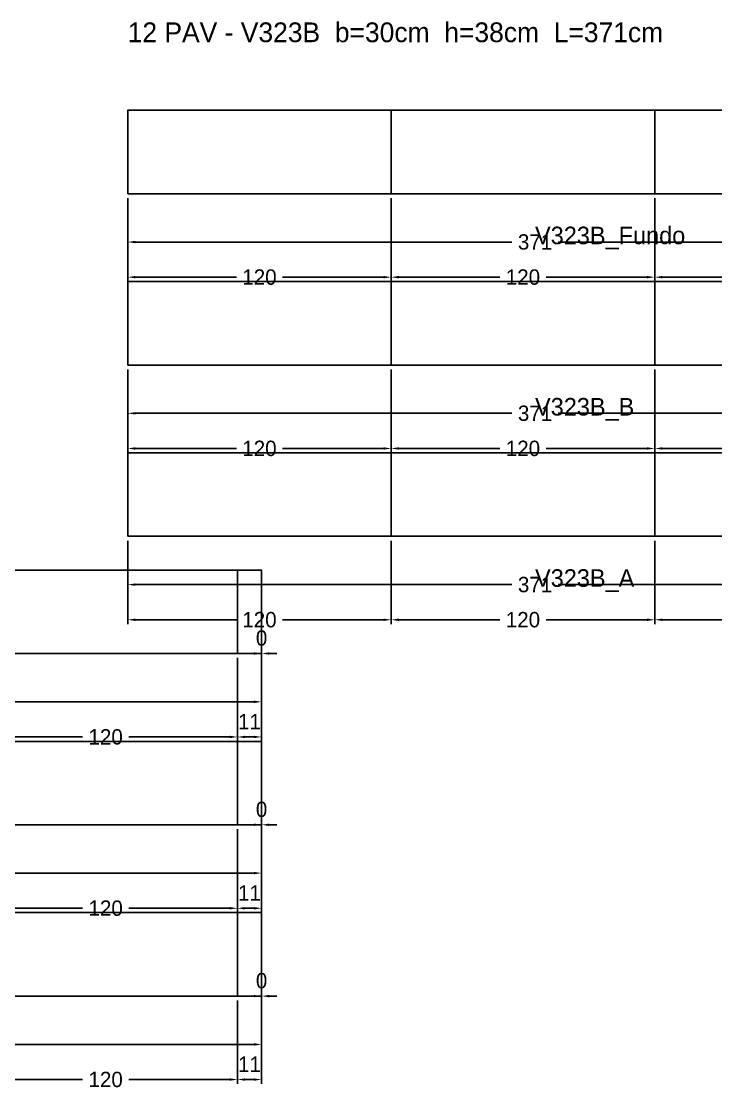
# Model space of a CAD drawing. Header units: metres. Extents: x 180 to 6304, y -9808 to 1664.
# Drawn here: x 2965.7 to 3281.9, y 437.2 to 923.6 of the extents above; entities that cross this region are included whole.
import ezdxf

# ---------------------------------------------------------------- set-up
doc = ezdxf.new("R2010")
doc.units = ezdxf.units.M
doc.layers.add('COTA', color=3, linetype='Continuous')
doc.dimstyles.new('COTA_VIG', dxfattribs={"dimtxt": 7, "dimasz": 3.5, "dimexe": 2, "dimexo": 2, "dimgap": 1.5, "dimtad": 1, "dimdec": 1, "dimcen": 2.5, "dimclrd": 3, "dimclre": 3, "dimclrt": 3, "dimazin": 3, "dimtfac": 1, "dimtmove": 0, "dimatfit": 3})

# ---------------------------------------------------------------- blocks, each defined once
blk = doc.blocks.new('_CLOSEDFILLED')
at = {"color": 0, "linetype": 'BYBLOCK'}
blk.add_solid([(-1, 0.16), (0, 0), (-1, -0.16)], dxfattribs=at)
blk = doc.blocks.new('*D187')
at = {"color": 3}
for p, q in [((2704.11, 477.81), (2704.11, 455.81)), ((3075.11, 477.81), (3075.11, 455.81)), ((2707.61, 457.81), (2879.11, 457.81)), ((2900.11, 457.81), (3071.61, 457.81))]:
    blk.add_line(p, q, dxfattribs=at)
at = {"layer": 'Defpoints'}
for p in [(2704.11, 479.81), (3075.11, 479.81), (2704.11, 457.81)]:
    blk.add_point(p, dxfattribs=at)
at = {"layer": 'COTA', "color": 3, "xscale": 3.5, "yscale": 3.5, "rotation": 180}
blk.add_blockref('_CLOSEDFILLED', (2704.11, 457.81), dxfattribs=at)
at = {"layer": 'COTA', "color": 3, "xscale": 3.5, "yscale": 3.5}
blk.add_blockref('_CLOSEDFILLED', (3075.11, 457.81), dxfattribs=at)
at = {"layer": 'COTA', "color": 3, "insert": (2889.61, 457.81), "char_height": 7, "attachment_point": 5}
blk.add_mtext('371', dxfattribs=at)
blk = doc.blocks.new('*D190')
at = {"color": 3}
for p, q in [((2944.11, 477.81), (2944.11, 439.81)), ((3064.11, 477.81), (3064.11, 439.81)), ((2947.61, 441.81), (2993.61, 441.81)), ((3014.61, 441.81), (3060.61, 441.81))]:
    blk.add_line(p, q, dxfattribs=at)
at = {"layer": 'Defpoints'}
for p in [(2944.11, 479.81), (3064.11, 479.81), (2944.11, 441.81)]:
    blk.add_point(p, dxfattribs=at)
at = {"layer": 'COTA', "color": 3, "xscale": 3.5, "yscale": 3.5, "rotation": 180}
blk.add_blockref('_CLOSEDFILLED', (2944.11, 441.81), dxfattribs=at)
at = {"layer": 'COTA', "color": 3, "xscale": 3.5, "yscale": 3.5}
blk.add_blockref('_CLOSEDFILLED', (3064.11, 441.81), dxfattribs=at)
at = {"layer": 'COTA', "color": 3, "insert": (3004.11, 441.81), "char_height": 7, "attachment_point": 5}
blk.add_mtext('120', dxfattribs=at)
blk = doc.blocks.new('*D193')
at = {"color": 3}
for p, q in [((2704.11, 555.81), (2704.11, 533.81)), ((3075.11, 555.81), (3075.11, 533.81)), ((2707.61, 535.81), (2879.11, 535.81)), ((2900.11, 535.81), (3071.61, 535.81))]:
    blk.add_line(p, q, dxfattribs=at)
at = {"layer": 'Defpoints'}
for p in [(2704.11, 557.81), (3075.11, 557.81), (2704.11, 535.81)]:
    blk.add_point(p, dxfattribs=at)
at = {"layer": 'COTA', "color": 3, "xscale": 3.5, "yscale": 3.5, "rotation": 180}
blk.add_blockref('_CLOSEDFILLED', (2704.11, 535.81), dxfattribs=at)
at = {"layer": 'COTA', "color": 3, "xscale": 3.5, "yscale": 3.5}
blk.add_blockref('_CLOSEDFILLED', (3075.11, 535.81), dxfattribs=at)
at = {"layer": 'COTA', "color": 3, "insert": (2889.61, 535.81), "char_height": 7, "attachment_point": 5}
blk.add_mtext('371', dxfattribs=at)
blk = doc.blocks.new('*D196')
at = {"color": 3}
for p, q in [((2944.11, 555.81), (2944.11, 517.81)), ((3064.11, 555.81), (3064.11, 517.81)), ((2947.61, 519.81), (2993.61, 519.81)), ((3014.61, 519.81), (3060.61, 519.81))]:
    blk.add_line(p, q, dxfattribs=at)
at = {"layer": 'Defpoints'}
for p in [(2944.11, 557.81), (3064.11, 557.81), (2944.11, 519.81)]:
    blk.add_point(p, dxfattribs=at)
at = {"layer": 'COTA', "color": 3, "xscale": 3.5, "yscale": 3.5, "rotation": 180}
blk.add_blockref('_CLOSEDFILLED', (2944.11, 519.81), dxfattribs=at)
at = {"layer": 'COTA', "color": 3, "xscale": 3.5, "yscale": 3.5}
blk.add_blockref('_CLOSEDFILLED', (3064.11, 519.81), dxfattribs=at)
at = {"layer": 'COTA', "color": 3, "insert": (3004.11, 519.81), "char_height": 7, "attachment_point": 5}
blk.add_mtext('120', dxfattribs=at)
blk = doc.blocks.new('*D199')
at = {"color": 3}
for p, q in [((2704.11, 633.81), (2704.11, 611.81)), ((3075.11, 633.81), (3075.11, 611.81)), ((2707.61, 613.81), (2879.11, 613.81)), ((2900.11, 613.81), (3071.61, 613.81))]:
    blk.add_line(p, q, dxfattribs=at)
at = {"layer": 'Defpoints'}
for p in [(2704.11, 635.81), (3075.11, 635.81), (2704.11, 613.81)]:
    blk.add_point(p, dxfattribs=at)
at = {"layer": 'COTA', "color": 3, "xscale": 3.5, "yscale": 3.5, "rotation": 180}
blk.add_blockref('_CLOSEDFILLED', (2704.11, 613.81), dxfattribs=at)
at = {"layer": 'COTA', "color": 3, "xscale": 3.5, "yscale": 3.5}
blk.add_blockref('_CLOSEDFILLED', (3075.11, 613.81), dxfattribs=at)
at = {"layer": 'COTA', "color": 3, "insert": (2889.61, 613.81), "char_height": 7, "attachment_point": 5}
blk.add_mtext('371', dxfattribs=at)
blk = doc.blocks.new('*D202')
at = {"color": 3}
for p, q in [((2944.11, 633.81), (2944.11, 595.81)), ((3064.11, 633.81), (3064.11, 595.81)), ((2947.61, 597.81), (2993.61, 597.81)), ((3014.61, 597.81), (3060.61, 597.81))]:
    blk.add_line(p, q, dxfattribs=at)
at = {"layer": 'Defpoints'}
for p in [(2944.11, 635.81), (3064.11, 635.81), (2944.11, 597.81)]:
    blk.add_point(p, dxfattribs=at)
at = {"layer": 'COTA', "color": 3, "xscale": 3.5, "yscale": 3.5, "rotation": 180}
blk.add_blockref('_CLOSEDFILLED', (2944.11, 597.81), dxfattribs=at)
at = {"layer": 'COTA', "color": 3, "xscale": 3.5, "yscale": 3.5}
blk.add_blockref('_CLOSEDFILLED', (3064.11, 597.81), dxfattribs=at)
at = {"layer": 'COTA', "color": 3, "insert": (3004.11, 597.81), "char_height": 7, "attachment_point": 5}
blk.add_mtext('120', dxfattribs=at)
blk = doc.blocks.new('*D229')
at = {"color": 3}
for p, q in [((3014.14, 687.17), (3014.14, 665.17)), ((3385.14, 687.17), (3385.14, 665.17)), ((3017.64, 667.17), (3189.14, 667.17)), ((3210.14, 667.17), (3381.64, 667.17))]:
    blk.add_line(p, q, dxfattribs=at)
at = {"layer": 'Defpoints'}
for p in [(3014.14, 689.17), (3385.14, 689.17), (3014.14, 667.17)]:
    blk.add_point(p, dxfattribs=at)
at = {"layer": 'COTA', "color": 3, "xscale": 3.5, "yscale": 3.5, "rotation": 180}
blk.add_blockref('_CLOSEDFILLED', (3014.14, 667.17), dxfattribs=at)
at = {"layer": 'COTA', "color": 3, "xscale": 3.5, "yscale": 3.5}
blk.add_blockref('_CLOSEDFILLED', (3385.14, 667.17), dxfattribs=at)
at = {"layer": 'COTA', "color": 3, "insert": (3199.64, 667.17), "char_height": 7, "attachment_point": 5}
blk.add_mtext('371', dxfattribs=at)
blk = doc.blocks.new('*D230')
at = {"color": 3}
for p, q in [((3014.14, 687.17), (3014.14, 649.17)), ((3134.14, 687.17), (3134.14, 649.17)), ((3017.64, 651.17), (3063.64, 651.17)), ((3084.64, 651.17), (3130.64, 651.17))]:
    blk.add_line(p, q, dxfattribs=at)
at = {"layer": 'Defpoints'}
for p in [(3014.14, 689.17), (3134.14, 689.17), (3014.14, 651.17)]:
    blk.add_point(p, dxfattribs=at)
at = {"layer": 'COTA', "color": 3, "xscale": 3.5, "yscale": 3.5, "rotation": 180}
blk.add_blockref('_CLOSEDFILLED', (3014.14, 651.17), dxfattribs=at)
at = {"layer": 'COTA', "color": 3, "xscale": 3.5, "yscale": 3.5}
blk.add_blockref('_CLOSEDFILLED', (3134.14, 651.17), dxfattribs=at)
at = {"layer": 'COTA', "color": 3, "insert": (3074.14, 651.17), "char_height": 7, "attachment_point": 5}
blk.add_mtext('120', dxfattribs=at)
blk = doc.blocks.new('*D231')
at = {"color": 3}
for p, q in [((3134.14, 687.17), (3134.14, 649.17)), ((3254.14, 687.17), (3254.14, 649.17)), ((3137.64, 651.17), (3183.64, 651.17)), ((3204.64, 651.17), (3250.64, 651.17))]:
    blk.add_line(p, q, dxfattribs=at)
at = {"layer": 'Defpoints'}
for p in [(3134.14, 689.17), (3254.14, 689.17), (3134.14, 651.17)]:
    blk.add_point(p, dxfattribs=at)
at = {"layer": 'COTA', "color": 3, "xscale": 3.5, "yscale": 3.5, "rotation": 180}
blk.add_blockref('_CLOSEDFILLED', (3134.14, 651.17), dxfattribs=at)
at = {"layer": 'COTA', "color": 3, "xscale": 3.5, "yscale": 3.5}
blk.add_blockref('_CLOSEDFILLED', (3254.14, 651.17), dxfattribs=at)
at = {"layer": 'COTA', "color": 3, "insert": (3194.14, 651.17), "char_height": 7, "attachment_point": 5}
blk.add_mtext('120', dxfattribs=at)
blk = doc.blocks.new('*D232')
at = {"color": 3}
for p, q in [((3254.14, 687.17), (3254.14, 649.17)), ((3374.14, 687.17), (3374.14, 649.17)), ((3257.64, 651.17), (3303.64, 651.17)), ((3324.64, 651.17), (3370.64, 651.17))]:
    blk.add_line(p, q, dxfattribs=at)
at = {"layer": 'Defpoints'}
for p in [(3254.14, 689.17), (3374.14, 689.17), (3254.14, 651.17)]:
    blk.add_point(p, dxfattribs=at)
at = {"layer": 'COTA', "color": 3, "xscale": 3.5, "yscale": 3.5, "rotation": 180}
blk.add_blockref('_CLOSEDFILLED', (3254.14, 651.17), dxfattribs=at)
at = {"layer": 'COTA', "color": 3, "xscale": 3.5, "yscale": 3.5}
blk.add_blockref('_CLOSEDFILLED', (3374.14, 651.17), dxfattribs=at)
at = {"layer": 'COTA', "color": 3, "insert": (3314.14, 651.17), "char_height": 7, "attachment_point": 5}
blk.add_mtext('120', dxfattribs=at)
blk = doc.blocks.new('*D235')
at = {"color": 3}
for p, q in [((3014.14, 765.17), (3014.14, 743.17)), ((3385.14, 765.17), (3385.14, 743.17)), ((3017.64, 745.17), (3189.14, 745.17)), ((3210.14, 745.17), (3381.64, 745.17))]:
    blk.add_line(p, q, dxfattribs=at)
at = {"layer": 'Defpoints'}
for p in [(3014.14, 767.17), (3385.14, 767.17), (3014.14, 745.17)]:
    blk.add_point(p, dxfattribs=at)
at = {"layer": 'COTA', "color": 3, "xscale": 3.5, "yscale": 3.5, "rotation": 180}
blk.add_blockref('_CLOSEDFILLED', (3014.14, 745.17), dxfattribs=at)
at = {"layer": 'COTA', "color": 3, "xscale": 3.5, "yscale": 3.5}
blk.add_blockref('_CLOSEDFILLED', (3385.14, 745.17), dxfattribs=at)
at = {"layer": 'COTA', "color": 3, "insert": (3199.64, 745.17), "char_height": 7, "attachment_point": 5}
blk.add_mtext('371', dxfattribs=at)
blk = doc.blocks.new('*D236')
at = {"color": 3}
for p, q in [((3014.14, 765.17), (3014.14, 727.17)), ((3134.14, 765.17), (3134.14, 727.17)), ((3017.64, 729.17), (3063.64, 729.17)), ((3084.64, 729.17), (3130.64, 729.17))]:
    blk.add_line(p, q, dxfattribs=at)
at = {"layer": 'Defpoints'}
for p in [(3014.14, 767.17), (3134.14, 767.17), (3014.14, 729.17)]:
    blk.add_point(p, dxfattribs=at)
at = {"layer": 'COTA', "color": 3, "xscale": 3.5, "yscale": 3.5, "rotation": 180}
blk.add_blockref('_CLOSEDFILLED', (3014.14, 729.17), dxfattribs=at)
at = {"layer": 'COTA', "color": 3, "xscale": 3.5, "yscale": 3.5}
blk.add_blockref('_CLOSEDFILLED', (3134.14, 729.17), dxfattribs=at)
at = {"layer": 'COTA', "color": 3, "insert": (3074.14, 729.17), "char_height": 7, "attachment_point": 5}
blk.add_mtext('120', dxfattribs=at)
blk = doc.blocks.new('*D237')
at = {"color": 3}
for p, q in [((3134.14, 765.17), (3134.14, 727.17)), ((3254.14, 765.17), (3254.14, 727.17)), ((3137.64, 729.17), (3183.64, 729.17)), ((3204.64, 729.17), (3250.64, 729.17))]:
    blk.add_line(p, q, dxfattribs=at)
at = {"layer": 'Defpoints'}
for p in [(3134.14, 767.17), (3254.14, 767.17), (3134.14, 729.17)]:
    blk.add_point(p, dxfattribs=at)
at = {"layer": 'COTA', "color": 3, "xscale": 3.5, "yscale": 3.5, "rotation": 180}
blk.add_blockref('_CLOSEDFILLED', (3134.14, 729.17), dxfattribs=at)
at = {"layer": 'COTA', "color": 3, "xscale": 3.5, "yscale": 3.5}
blk.add_blockref('_CLOSEDFILLED', (3254.14, 729.17), dxfattribs=at)
at = {"layer": 'COTA', "color": 3, "insert": (3194.14, 729.17), "char_height": 7, "attachment_point": 5}
blk.add_mtext('120', dxfattribs=at)
blk = doc.blocks.new('*D238')
at = {"color": 3}
for p, q in [((3254.14, 765.17), (3254.14, 727.17)), ((3374.14, 765.17), (3374.14, 727.17)), ((3257.64, 729.17), (3303.64, 729.17)), ((3324.64, 729.17), (3370.64, 729.17))]:
    blk.add_line(p, q, dxfattribs=at)
at = {"layer": 'Defpoints'}
for p in [(3254.14, 767.17), (3374.14, 767.17), (3254.14, 729.17)]:
    blk.add_point(p, dxfattribs=at)
at = {"layer": 'COTA', "color": 3, "xscale": 3.5, "yscale": 3.5, "rotation": 180}
blk.add_blockref('_CLOSEDFILLED', (3254.14, 729.17), dxfattribs=at)
at = {"layer": 'COTA', "color": 3, "xscale": 3.5, "yscale": 3.5}
blk.add_blockref('_CLOSEDFILLED', (3374.14, 729.17), dxfattribs=at)
at = {"layer": 'COTA', "color": 3, "insert": (3314.14, 729.17), "char_height": 7, "attachment_point": 5}
blk.add_mtext('120', dxfattribs=at)
blk = doc.blocks.new('*D241')
at = {"color": 3}
for p, q in [((3014.14, 843.17), (3014.14, 821.17)), ((3385.14, 843.17), (3385.14, 821.17)), ((3017.64, 823.17), (3189.14, 823.17)), ((3210.14, 823.17), (3381.64, 823.17))]:
    blk.add_line(p, q, dxfattribs=at)
at = {"layer": 'Defpoints'}
for p in [(3014.14, 845.17), (3385.14, 845.17), (3014.14, 823.17)]:
    blk.add_point(p, dxfattribs=at)
at = {"layer": 'COTA', "color": 3, "xscale": 3.5, "yscale": 3.5, "rotation": 180}
blk.add_blockref('_CLOSEDFILLED', (3014.14, 823.17), dxfattribs=at)
at = {"layer": 'COTA', "color": 3, "xscale": 3.5, "yscale": 3.5}
blk.add_blockref('_CLOSEDFILLED', (3385.14, 823.17), dxfattribs=at)
at = {"layer": 'COTA', "color": 3, "insert": (3199.64, 823.17), "char_height": 7, "attachment_point": 5}
blk.add_mtext('371', dxfattribs=at)
blk = doc.blocks.new('*D242')
at = {"color": 3}
for p, q in [((3014.14, 843.17), (3014.14, 805.17)), ((3134.14, 843.17), (3134.14, 805.17)), ((3017.64, 807.17), (3063.64, 807.17)), ((3084.64, 807.17), (3130.64, 807.17))]:
    blk.add_line(p, q, dxfattribs=at)
at = {"layer": 'Defpoints'}
for p in [(3014.14, 845.17), (3134.14, 845.17), (3014.14, 807.17)]:
    blk.add_point(p, dxfattribs=at)
at = {"layer": 'COTA', "color": 3, "xscale": 3.5, "yscale": 3.5, "rotation": 180}
blk.add_blockref('_CLOSEDFILLED', (3014.14, 807.17), dxfattribs=at)
at = {"layer": 'COTA', "color": 3, "xscale": 3.5, "yscale": 3.5}
blk.add_blockref('_CLOSEDFILLED', (3134.14, 807.17), dxfattribs=at)
at = {"layer": 'COTA', "color": 3, "insert": (3074.14, 807.17), "char_height": 7, "attachment_point": 5}
blk.add_mtext('120', dxfattribs=at)
blk = doc.blocks.new('*D243')
at = {"color": 3}
for p, q in [((3134.14, 843.17), (3134.14, 805.17)), ((3254.14, 843.17), (3254.14, 805.17)), ((3137.64, 807.17), (3183.64, 807.17)), ((3204.64, 807.17), (3250.64, 807.17))]:
    blk.add_line(p, q, dxfattribs=at)
at = {"layer": 'Defpoints'}
for p in [(3134.14, 845.17), (3254.14, 845.17), (3134.14, 807.17)]:
    blk.add_point(p, dxfattribs=at)
at = {"layer": 'COTA', "color": 3, "xscale": 3.5, "yscale": 3.5, "rotation": 180}
blk.add_blockref('_CLOSEDFILLED', (3134.14, 807.17), dxfattribs=at)
at = {"layer": 'COTA', "color": 3, "xscale": 3.5, "yscale": 3.5}
blk.add_blockref('_CLOSEDFILLED', (3254.14, 807.17), dxfattribs=at)
at = {"layer": 'COTA', "color": 3, "insert": (3194.14, 807.17), "char_height": 7, "attachment_point": 5}
blk.add_mtext('120', dxfattribs=at)
blk = doc.blocks.new('*D244')
at = {"color": 3}
for p, q in [((3254.14, 843.17), (3254.14, 805.17)), ((3374.14, 843.17), (3374.14, 805.17)), ((3257.64, 807.17), (3303.64, 807.17)), ((3324.64, 807.17), (3370.64, 807.17))]:
    blk.add_line(p, q, dxfattribs=at)
at = {"layer": 'Defpoints'}
for p in [(3254.14, 845.17), (3374.14, 845.17), (3254.14, 807.17)]:
    blk.add_point(p, dxfattribs=at)
at = {"layer": 'COTA', "color": 3, "xscale": 3.5, "yscale": 3.5, "rotation": 180}
blk.add_blockref('_CLOSEDFILLED', (3254.14, 807.17), dxfattribs=at)
at = {"layer": 'COTA', "color": 3, "xscale": 3.5, "yscale": 3.5}
blk.add_blockref('_CLOSEDFILLED', (3374.14, 807.17), dxfattribs=at)
at = {"layer": 'COTA', "color": 3, "insert": (3314.14, 807.17), "char_height": 7, "attachment_point": 5}
blk.add_mtext('120', dxfattribs=at)

msp = doc.modelspace()

# ---------------------------------------------------------------- linework, layer by layer
at = {"layer": 'Paineis'}
for points in [[(3014.14, 845.17), (3134.14, 845.17), (3134.14, 883.17), (3014.14, 883.17)], [(3134.14, 845.17), (3254.14, 845.17), (3254.14, 883.17), (3134.14, 883.17)], [(3254.14, 845.17), (3374.14, 845.17), (3374.14, 883.17), (3254.14, 883.17)], [(3014.14, 767.17), (3134.14, 767.17), (3134.14, 805.17), (3014.14, 805.17)], [(3134.14, 767.17), (3254.14, 767.17), (3254.14, 805.17), (3134.14, 805.17)], [(3254.14, 767.17), (3374.14, 767.17), (3374.14, 805.17), (3254.14, 805.17)], [(3014.14, 689.17), (3134.14, 689.17), (3134.14, 727.17), (3014.14, 727.17)], [(3134.14, 689.17), (3254.14, 689.17), (3254.14, 727.17), (3134.14, 727.17)], [(3254.14, 689.17), (3374.14, 689.17), (3374.14, 727.17), (3254.14, 727.17)], [(2944.11, 635.81), (3064.11, 635.81), (3064.11, 673.81), (2944.11, 673.81)], [(3064.11, 635.81), (3075.11, 635.81), (3075.11, 673.81), (3064.11, 673.81)], [(2944.11, 557.81), (3064.11, 557.81), (3064.11, 595.81), (2944.11, 595.81)], [(3064.11, 557.81), (3075.11, 557.81), (3075.11, 595.81), (3064.11, 595.81)], [(2944.11, 479.81), (3064.11, 479.81), (3064.11, 517.81), (2944.11, 517.81)], [(3064.11, 479.81), (3075.11, 479.81), (3075.11, 517.81), (3064.11, 517.81)]]:
    msp.add_lwpolyline(points, close=True, dxfattribs=at)

# ---------------------------------------------------------------- texts
at = {"layer": 'NOMENCLATURA', "insert": (3014.14, 923.17), "char_height": 9, "attachment_point": 1}
msp.add_mtext('12 PAV - V323B  b=30cm  h=38cm  L=371cm', dxfattribs=at)
at = {"layer": 'Texto Secao', "char_height": 8, "attachment_point": 1}
for s, insert in [('V323B_Fundo', (3199.64, 830.17)), ('V323B_B', (3199.64, 752.17)), ('V323B_A', (3199.64, 674.17))]:
    msp.add_mtext(s, dxfattribs=dict(at, insert=insert))

# ---------------------------------------------------------------- dimensions: what is measured, and where the dimension line sits
at = {"layer": 'COTA'}
for base, p1, p2, picture, middle in [((3014.14, 823.17), (3014.14, 845.17), (3385.14, 845.17), '*D241', (3199.64, 823.17)), ((3014.14, 807.17), (3014.14, 845.17), (3134.14, 845.17), '*D242', (3074.14, 807.17)), ((3134.14, 807.17), (3134.14, 845.17), (3254.14, 845.17), '*D243', (3194.14, 807.17)), ((3254.14, 807.17), (3254.14, 845.17), (3374.14, 845.17), '*D244', (3314.14, 807.17)), ((3014.14, 745.17), (3014.14, 767.17), (3385.14, 767.17), '*D235', (3199.64, 745.17)), ((3014.14, 729.17), (3014.14, 767.17), (3134.14, 767.17), '*D236', (3074.14, 729.17)), ((3134.14, 729.17), (3134.14, 767.17), (3254.14, 767.17), '*D237', (3194.14, 729.17)), ((3254.14, 729.17), (3254.14, 767.17), (3374.14, 767.17), '*D238', (3314.14, 729.17)), ((3014.14, 667.17), (3014.14, 689.17), (3385.14, 689.17), '*D229', (3199.64, 667.17)), ((3014.14, 651.17), (3014.14, 689.17), (3134.14, 689.17), '*D230', (3074.14, 651.17)), ((3134.14, 651.17), (3134.14, 689.17), (3254.14, 689.17), '*D231', (3194.14, 651.17)), ((3254.14, 651.17), (3254.14, 689.17), (3374.14, 689.17), '*D232', (3314.14, 651.17)), ((2704.11, 613.81), (2704.11, 635.81), (3075.11, 635.81), '*D199', (2889.61, 613.81)), ((2944.11, 597.81), (2944.11, 635.81), (3064.11, 635.81), '*D202', (3004.11, 597.81)), ((2704.11, 535.81), (2704.11, 557.81), (3075.11, 557.81), '*D193', (2889.61, 535.81)), ((2944.11, 519.81), (2944.11, 557.81), (3064.11, 557.81), '*D196', (3004.11, 519.81)), ((2704.11, 457.81), (2704.11, 479.81), (3075.11, 479.81), '*D187', (2889.61, 457.81)), ((2944.11, 441.81), (2944.11, 479.81), (3064.11, 479.81), '*D190', (3004.11, 441.81))]:
    dim = msp.add_linear_dim(base=base, p1=p1, p2=p2, dimstyle='COTA_VIG', dxfattribs=at)
    dim.commit()
    dim.dimension.update_dxf_attribs({"geometry": picture, "text_midpoint": middle})
for base, p1, p2 in [((3075.11, 635.81), (3075.11, 635.81), (3075.11, 673.81)), ((3064.11, 597.81), (3064.11, 635.81), (3075.11, 635.81)), ((3075.11, 557.81), (3075.11, 557.81), (3075.11, 595.81)), ((3064.11, 519.81), (3064.11, 557.81), (3075.11, 557.81)), ((3075.11, 479.81), (3075.11, 479.81), (3075.11, 517.81)), ((3064.11, 441.81), (3064.11, 479.81), (3075.11, 479.81))]:
    msp.add_linear_dim(base=base, p1=p1, p2=p2, dimstyle='COTA_VIG', dxfattribs=at).render()

doc.saveas('drawing.dxf')
